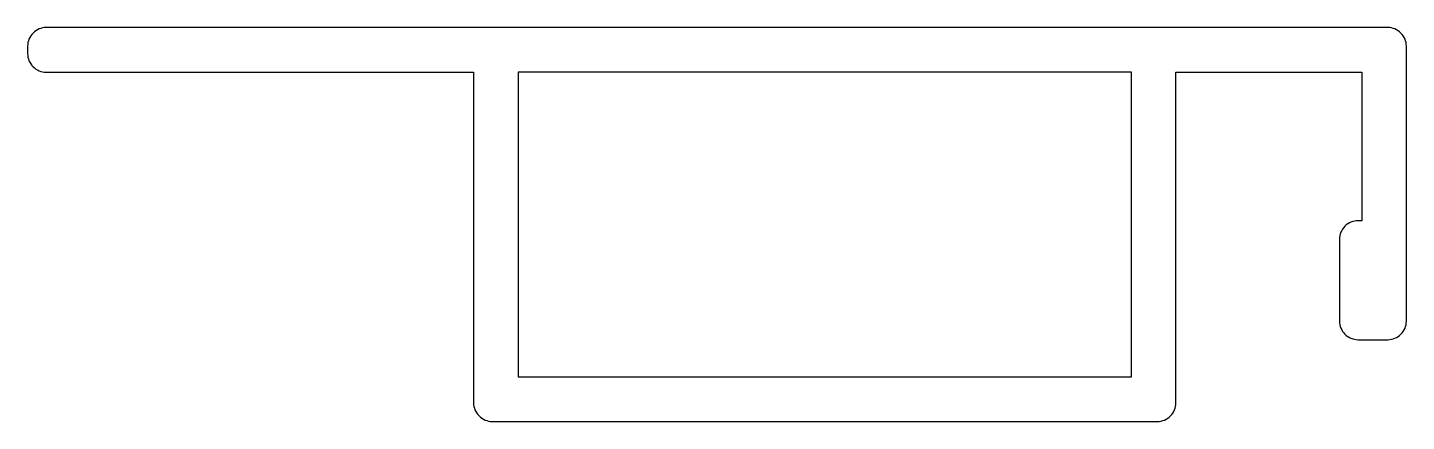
# Model space of a CAD drawing. Extents: x 679.2 to 716.3, y 580.2 to 590.8.
import ezdxf

# ---------------------------------------------------------------- set-up
doc = ezdxf.new("R2010")
doc.units = 0
doc.layers.get('0').update_dxf_attribs({"linetype": 'CONTINUOUS'})

msp = doc.modelspace()

# ---------------------------------------------------------------- linework, layer by layer
msp.add_lwpolyline([(716.299, 582.883), (716.299, 590.283, 0.414214), (715.799, 590.783), (679.699, 590.783, 0.414214), (679.199, 590.283), (679.199, 590.083, 0.414214), (679.699, 589.583), (691.199, 589.583), (691.199, 580.683, 0.414214), (691.699, 580.183), (709.599, 580.183, 0.414214), (710.099, 580.683), (710.099, 589.583), (715.099, 589.583), (715.099, 585.583), (714.999, 585.583, 0.414214), (714.499, 585.083), (714.499, 582.883, 0.414214), (714.999, 582.383), (715.799, 582.383, 0.414214)], format="xyb", close=True)
msp.add_lwpolyline([(692.399, 581.383), (708.899, 581.383), (708.899, 589.583), (692.399, 589.583)], close=True)

doc.saveas('drawing.dxf')
